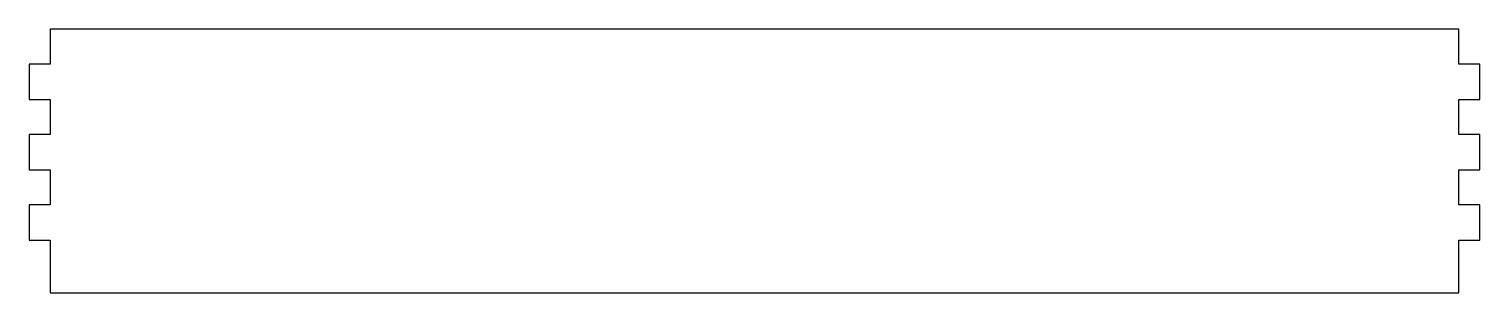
# Model space of a CAD drawing. Header units: millimetres. Extents: x -406 to 6, y -75 to 0.
import ezdxf

# ---------------------------------------------------------------- set-up
doc = ezdxf.new("R2010")
doc.units = ezdxf.units.MM

msp = doc.modelspace()

# ---------------------------------------------------------------- linework, layer by layer
msp.add_lwpolyline([(6, -40), (6, -30), (0, -30), (0, -20), (6, -20), (6, -10), (0, -10), (0, 0), (-400, 0), (-400, -10), (-406, -10), (-406, -20), (-400, -20), (-400, -30), (-406, -30), (-406, -40), (-400, -40), (-400, -50), (-406, -50), (-406, -60), (-400, -60), (-400, -75), (0, -75), (0, -60), (6, -60), (6, -50), (0, -50), (0, -40)], close=True)

doc.saveas('drawing.dxf')
